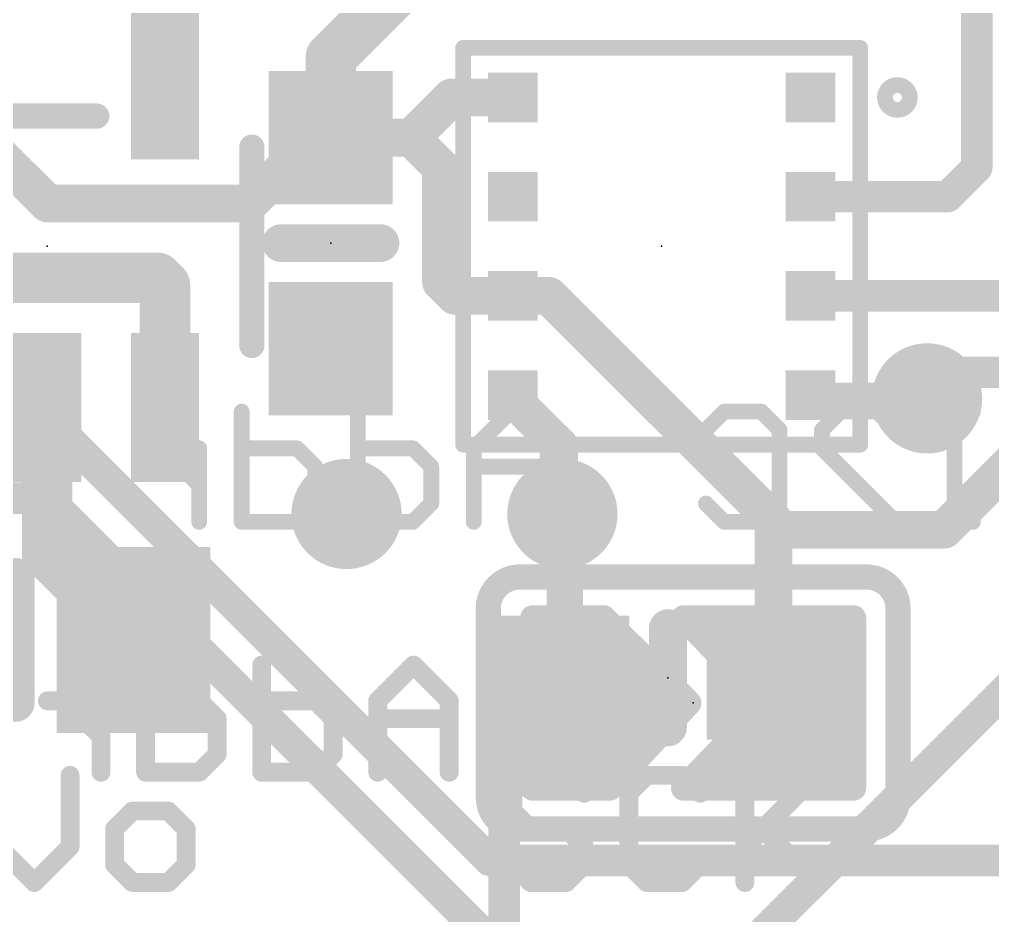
# Model space of a CAD drawing. Extents: x -3.4 to 34.1, y -8.2 to 24.4.
# Drawn here: x 7.52 to 15.37, y 3.49 to 10.72 of the extents above; entities that cross this region are included whole.
import ezdxf

# ---------------------------------------------------------------- set-up
doc = ezdxf.new("R2010")
doc.units = 0
for name, color, linetype in [('1', 12, 'CONTINUOUS'), ('16', 5, 'CONTINUOUS'), ('18', 110, 'CONTINUOUS'), ('21', 40, 'CONTINUOUS'), ('22', 6, 'CONTINUOUS'), ('23', 40, 'CONTINUOUS'), ('24', 6, 'CONTINUOUS')]:
    doc.layers.add(name, color=color, linetype=linetype)

# ---------------------------------------------------------------- blocks, each defined once
blk = doc.blocks.new('RECT')
blk.add_solid([(-0.5, -0.5), (0.5, -0.5), (-0.5, 0.5), (0.5, 0.5)])
blk = doc.blocks.new('RECT121920X243840R50')
at = {"const_width": 0.1905}
blk.add_lwpolyline([(0.2858, -0.5715), (0.2858, 0.5715, 0.4142), (0.1905, 0.6668), (-0.1905, 0.6668, 0.4142), (-0.2858, 0.5715), (-0.2858, -0.5715, 0.4142), (-0.1905, -0.6668), (0.1905, -0.6668, 0.4142)], format="xyb", close=True, dxfattribs=at)
blk.add_solid([(-0.2159, -0.5969), (0.2159, -0.5969), (-0.2159, 0.5969), (0.2159, 0.5969)])
blk = doc.blocks.new('ROUNDV')
at = {"const_width": 0.5}
blk.add_lwpolyline([(0, -0.25, 1), (0, 0.25, 1), (0, -0.25)], format="xyb", dxfattribs=at)

msp = doc.modelspace()

# ---------------------------------------------------------------- linework, layer by layer
at = {"layer": '1'}
for points, const_width in [([(15.24, 9.525), (15.24, 11.391)], 0.254), ([(10.033, 10.414), (10.58, 10.961)], 0.4064), ([(10.033, 9.7654), (10.033, 10.414)], 0.4064), ([(6.797, 10.1901), (7.7526, 9.2345)], 0.3048), ([(11.0062, 10.09), (10.6816, 9.7654)], 0.3048), ([(11.5, 10.09), (11.0062, 10.09)], 0.3048), ([(9.906, 9.7654), (9.3751, 9.2345)], 0.3048), ([(9.906, 9.7654), (10.033, 9.7654)], 0.3048), ([(10.6816, 9.7654), (10.033, 9.7654)], 0.3048), ([(10.6816, 9.7654), (10.922, 9.525)], 0.3048), ([(10.922, 9.525), (10.922, 8.6026)], 0.3048), ([(15.24, 9.525), (15.005, 9.29)], 0.254), ([(13.9, 9.29), (15.005, 9.29)], 0.254), ([(7.7526, 9.2345), (9.3751, 9.2345)], 0.3048), ([(8.636, 8.636), (6.985, 8.636)], 0.4064), ([(8.697, 8.575), (8.636, 8.636)], 0.4064), ([(8.697, 7.5899), (8.697, 8.575)], 0.4064), ([(10.922, 8.6026), (11.0346, 8.49)], 0.3048), ([(11.0346, 8.49), (11.5, 8.49)], 0.3048), ([(11.5, 8.49), (11.791, 8.49)], 0.3048), ([(11.791, 8.49), (13.6008, 6.6802)], 0.3048), ([(13.9, 8.49), (15.494, 8.49)], 0.254), ([(7.747, 7.5899), (7.747, 6.411)], 0.4064), ([(11.5, 7.69), (11.8999, 7.2901)], 0.254), ([(13.9, 7.69), (13.9267, 7.6633)], 0.254), ([(14.8393, 7.6633), (13.9267, 7.6633)], 0.254), ([(15.8477, 7.4756), (14.9761, 6.604)], 0.3048), ([(11.8999, 7.2901), (11.8999, 6.731)], 0.254), ([(11.8999, 6.731), (11.8999, 5.4093)], 0.254), ([(13.6008, 6.6802), (13.6008, 6.604)], 0.3048), ([(13.6008, 6.604), (13.6008, 5.4102)], 0.3048), ([(14.9761, 6.604), (13.6008, 6.604)], 0.3048), ([(7.747, 6.411), (8.443, 5.715)], 0.4064), ([(16.118, 5.958), (12.7, 2.54)], 0.254), ([(11.8999, 5.4093), (11.43, 4.9394)], 0.254), ([(11.9008, 5.4102), (11.8999, 5.4093)], 0.254), ([(11.43, 4.9394), (11.43, 1.778)], 0.254)]:
    msp.add_lwpolyline(points, dxfattribs=dict(at, const_width=const_width))
for points, const_width in [([(10.1346, 10.414, 1), (9.9314, 10.414)], 0.2032), ([(9.9612, 10.4858, 1), (10.1048, 10.3422)], 0.2032), ([(11.0062, 10.1662, 1), (11.0062, 10.0138)], 0.1524), ([(11.0601, 10.0361, 1), (10.9523, 10.1439)], 0.1524), ([(11.5, 10.0138, 1), (11.5, 10.1662)], 0.1524), ([(9.906, 9.8416, 1), (9.906, 9.6892)], 0.1524), ([(9.9599, 9.7115, 1), (9.8521, 9.8193)], 0.1524), ([(10.033, 9.8416, 1), (10.033, 9.6892)], 0.1524), ([(10.033, 9.6892, 1), (10.033, 9.8416)], 0.1524), ([(10.7355, 9.8193, 1), (10.6277, 9.7115)], 0.1524), ([(10.6277, 9.8193, 1), (10.7355, 9.7115)], 0.1524), ([(10.6816, 9.6892, 1), (10.6816, 9.8416)], 0.1524), ([(9.9314, 9.7654, 1), (10.1346, 9.7654)], 0.2032), ([(10.9982, 9.525, 1), (10.8458, 9.525)], 0.1524), ([(10.8681, 9.4711, 1), (10.9759, 9.5789)], 0.1524), ([(15.2849, 9.4801, 1), (15.1951, 9.5699)], 0.127), ([(15.1765, 9.525, 1), (15.3035, 9.525)], 0.127), ([(13.9, 9.3535, 1), (13.9, 9.2265)], 0.127), ([(15.005, 9.2265, 1), (15.005, 9.3535)], 0.127), ([(7.7526, 9.3107, 1), (7.7526, 9.1583)], 0.1524), ([(7.6987, 9.1806, 1), (7.8065, 9.2884)], 0.1524), ([(9.3212, 9.2884, 1), (9.429, 9.1806)], 0.1524), ([(9.3751, 9.1583, 1), (9.3751, 9.3107)], 0.1524), ([(14.9601, 9.3349, 1), (15.0499, 9.2451)], 0.127), ([(8.7078, 8.7078, 1), (8.5642, 8.5642)], 0.2032), ([(8.636, 8.5344, 1), (8.636, 8.7376)], 0.2032), ([(8.7986, 8.575, 1), (8.5954, 8.575)], 0.2032), ([(8.6252, 8.5032, 1), (8.7688, 8.6468)], 0.2032), ([(10.9759, 8.6565, 1), (10.8681, 8.5487)], 0.1524), ([(10.8458, 8.6026, 1), (10.9982, 8.6026)], 0.1524), ([(11.0346, 8.5662, 1), (11.0346, 8.4138)], 0.1524), ([(11.5, 8.5662, 1), (11.5, 8.4138)], 0.1524), ([(11.5, 8.4138, 1), (11.5, 8.5662)], 0.1524), ([(11.8449, 8.5439, 1), (11.7371, 8.4361)], 0.1524), ([(11.791, 8.4138, 1), (11.791, 8.5662)], 0.1524), ([(10.9807, 8.4361, 1), (11.0885, 8.5439)], 0.1524), ([(13.9, 8.5535, 1), (13.9, 8.4265)], 0.127), ([(7.8486, 7.5899, 1), (7.6454, 7.5899)], 0.2032), ([(11.5449, 7.7349, 1), (11.4551, 7.6451)], 0.127), ([(13.9449, 7.7349, 1), (13.8551, 7.6451)], 0.127), ([(13.9267, 7.7268, 1), (13.9267, 7.5998)], 0.127), ([(13.8818, 7.6184, 1), (13.9716, 7.7082)], 0.127), ([(14.8393, 7.5998, 1), (14.8393, 7.7268)], 0.127), ([(8.5954, 7.5899, 1), (8.7986, 7.5899)], 0.2032), ([(11.9634, 7.2901, 1), (11.8364, 7.2901)], 0.127), ([(11.855, 7.2452, 1), (11.9448, 7.335)], 0.127), ([(11.9634, 6.731, 1), (11.8364, 6.731)], 0.127), ([(13.677, 6.6802, 1), (13.5246, 6.6802)], 0.1524), ([(11.8364, 6.731, 1), (11.9634, 6.731)], 0.127), ([(13.677, 6.604, 1), (13.5246, 6.604)], 0.1524), ([(13.6008, 6.6802, 1), (13.6008, 6.5278)], 0.1524), ([(13.5469, 6.6263, 1), (13.6547, 6.7341)], 0.1524), ([(14.9761, 6.5278, 1), (14.9761, 6.6802)], 0.1524), ([(13.5246, 6.604, 1), (13.677, 6.604)], 0.1524), ([(14.9222, 6.6579, 1), (15.03, 6.5501)], 0.1524), ([(7.8188, 6.4828, 1), (7.6752, 6.3392)], 0.2032), ([(7.6454, 6.411, 1), (7.8486, 6.411)], 0.2032), ([(8.3712, 5.6432, 1), (8.5148, 5.7868)], 0.2032), ([(11.855, 5.4542, 1), (11.9448, 5.3644)], 0.127), ([(11.9448, 5.3644, 1), (11.855, 5.4542)], 0.127), ([(11.9457, 5.3653, 1), (11.8559, 5.4551)], 0.127), ([(11.8364, 5.4093, 1), (11.9634, 5.4093)], 0.127), ([(13.5246, 5.4102, 1), (13.677, 5.4102)], 0.1524), ([(11.4935, 4.9394, 1), (11.3665, 4.9394)], 0.127), ([(11.3851, 4.9843, 1), (11.4749, 4.8945)], 0.127)]:
    msp.add_lwpolyline(points, format="xyb", dxfattribs=dict(at, const_width=const_width))
at = {"layer": '16'}
for points, const_width in [([(14.8393, 7.6633), (15.05, 7.874)], 0.254), ([(15.05, 7.874), (17.907, 7.874)], 0.254), ([(7.7459, 7.5057), (4.0005, 7.5057)], 0.254), ([(7.7459, 7.5057), (11.3146, 3.937)], 0.254), ([(3.556, 6.858), (7.747, 6.858)], 0.254), ([(12.065, 2.54), (7.747, 6.858)], 0.254), ([(11.938, 6.6929), (11.8999, 6.731)], 0.254), ([(11.938, 5.207), (11.938, 6.6929)], 0.254), ([(12.2325, 5.8936), (11.661, 5.8936)], 0.2032), ([(11.661, 5.8936), (11.661, 4.5204)], 0.2032), ([(11.661, 5.8928), (12.2333, 5.8928)], 0.2032), ([(12.9191, 5.207), (12.2325, 5.8936)], 0.2032), ([(13.5382, 5.207), (12.877, 5.8936)], 0.2032), ([(12.877, 5.8936), (14.247, 5.8936)], 0.2032), ([(12.8778, 5.8928), (14.247, 5.8928)], 0.2032), ([(14.247, 5.8936), (14.247, 4.5204)], 0.2032), ([(11.661, 5.6896), (12.4365, 5.6896)], 0.2032), ([(13.0735, 5.6896), (14.247, 5.6896)], 0.2032), ([(11.661, 5.4864), (12.6397, 5.4864)], 0.2032), ([(13.2691, 5.4864), (14.247, 5.4864)], 0.2032), ([(11.661, 5.2832), (12.8429, 5.2832)], 0.2032), ([(13.4648, 5.2832), (14.247, 5.2832)], 0.2032), ([(12.2825, 4.5204), (12.9191, 5.207)], 0.2032), ([(12.877, 4.5204), (13.5382, 5.207)], 0.2032), ([(11.661, 5.08), (12.8013, 5.08)], 0.2032), ([(13.4159, 5.08), (14.247, 5.08)], 0.2032), ([(11.661, 4.8768), (12.6129, 4.8768)], 0.2032), ([(13.2202, 4.8768), (14.247, 4.8768)], 0.2032), ([(11.661, 4.6736), (12.4245, 4.6736)], 0.2032), ([(13.0245, 4.6736), (14.247, 4.6736)], 0.2032), ([(11.661, 4.5204), (12.2825, 4.5204)], 0.2032), ([(14.247, 4.5204), (12.877, 4.5204)], 0.2032), ([(11.3146, 3.937), (16.383, 3.937)], 0.254)]:
    msp.add_lwpolyline(points, dxfattribs=dict(at, const_width=const_width))
for points, const_width in [([(15.05, 7.9375, 1), (15.05, 7.8105)], 0.127), ([(15.0949, 7.8291, 1), (15.0051, 7.9189)], 0.127), ([(14.7944, 7.7082, 1), (14.8842, 7.6184)], 0.127), ([(7.7908, 7.5506, 1), (7.701, 7.4608)], 0.127), ([(7.7459, 7.4422, 1), (7.7459, 7.5692)], 0.127), ([(7.7919, 6.9029, 1), (7.7021, 6.8131)], 0.127), ([(7.747, 6.7945, 1), (7.747, 6.9215)], 0.127), ([(11.9448, 6.7759, 1), (11.855, 6.6861)], 0.127), ([(12.0015, 6.6929, 1), (11.8745, 6.6929)], 0.127), ([(11.8931, 6.648, 1), (11.9829, 6.7378)], 0.127), ([(11.661, 5.9444, 1), (11.661, 5.8428)], 0.1016), ([(11.7118, 5.8936, 1), (11.6102, 5.8936)], 0.1016), ([(11.661, 5.9436, 1), (11.661, 5.842)], 0.1016), ([(12.2684, 5.9295, 1), (12.1966, 5.8577)], 0.1016), ([(12.2325, 5.8428, 1), (12.2325, 5.9444)], 0.1016), ([(12.2333, 5.842, 1), (12.2333, 5.9436)], 0.1016), ([(12.9136, 5.9288, 1), (12.8404, 5.8584)], 0.1016), ([(12.877, 5.9444, 1), (12.877, 5.8428)], 0.1016), ([(12.8778, 5.9436, 1), (12.8778, 5.842)], 0.1016), ([(14.2978, 5.8936, 1), (14.1962, 5.8936)], 0.1016), ([(14.247, 5.8428, 1), (14.247, 5.9444)], 0.1016), ([(14.247, 5.842, 1), (14.247, 5.9436)], 0.1016), ([(11.661, 5.7404, 1), (11.661, 5.6388)], 0.1016), ([(12.4365, 5.6388, 1), (12.4365, 5.7404)], 0.1016), ([(13.0735, 5.7404, 1), (13.0735, 5.6388)], 0.1016), ([(14.247, 5.6388, 1), (14.247, 5.7404)], 0.1016), ([(11.661, 5.5372, 1), (11.661, 5.4356)], 0.1016), ([(12.6397, 5.4356, 1), (12.6397, 5.5372)], 0.1016), ([(13.2691, 5.5372, 1), (13.2691, 5.4356)], 0.1016), ([(14.247, 5.4356, 1), (14.247, 5.5372)], 0.1016), ([(11.661, 5.334, 1), (11.661, 5.2324)], 0.1016), ([(12.8429, 5.2324, 1), (12.8429, 5.334)], 0.1016), ([(13.4648, 5.334, 1), (13.4648, 5.2324)], 0.1016), ([(14.247, 5.2324, 1), (14.247, 5.334)], 0.1016), ([(11.8745, 5.207, 1), (12.0015, 5.207)], 0.127), ([(12.9564, 5.1725, 1), (12.8818, 5.2415)], 0.1016), ([(12.8832, 5.1711, 1), (12.955, 5.2429)], 0.1016), ([(13.5748, 5.1718, 1), (13.5016, 5.2422)], 0.1016), ([(13.5016, 5.1718, 1), (13.5748, 5.2422)], 0.1016), ([(11.661, 5.1308, 1), (11.661, 5.0292)], 0.1016), ([(12.8013, 5.0292, 1), (12.8013, 5.1308)], 0.1016), ([(13.4159, 5.1308, 1), (13.4159, 5.0292)], 0.1016), ([(14.247, 5.0292, 1), (14.247, 5.1308)], 0.1016), ([(11.661, 4.9276, 1), (11.661, 4.826)], 0.1016), ([(12.6129, 4.826, 1), (12.6129, 4.9276)], 0.1016), ([(13.2202, 4.9276, 1), (13.2202, 4.826)], 0.1016), ([(14.247, 4.826, 1), (14.247, 4.9276)], 0.1016), ([(11.661, 4.7244, 1), (11.661, 4.6228)], 0.1016), ([(12.4245, 4.6228, 1), (12.4245, 4.7244)], 0.1016), ([(13.0245, 4.7244, 1), (13.0245, 4.6228)], 0.1016), ([(14.247, 4.6228, 1), (14.247, 4.7244)], 0.1016), ([(11.661, 4.5712, 1), (11.661, 4.4696)], 0.1016), ([(11.6102, 4.5204, 1), (11.7118, 4.5204)], 0.1016), ([(12.2452, 4.5549, 1), (12.3198, 4.4859)], 0.1016), ([(12.2825, 4.4696, 1), (12.2825, 4.5712)], 0.1016), ([(12.877, 4.5712, 1), (12.877, 4.4696)], 0.1016), ([(12.8404, 4.5556, 1), (12.9136, 4.4852)], 0.1016), ([(14.1962, 4.5204, 1), (14.2978, 4.5204)], 0.1016), ([(14.247, 4.4696, 1), (14.247, 4.5712)], 0.1016), ([(11.3146, 4.0005, 1), (11.3146, 3.8735)], 0.127), ([(11.2697, 3.8921, 1), (11.3595, 3.9819)], 0.127)]:
    msp.add_lwpolyline(points, format="xyb", dxfattribs=dict(at, const_width=const_width))
at = {"layer": '21'}
for points, const_width in [([(15.245, 10.03), (15.245, 12.83)], 0.2032), ([(11.1, 10.49), (14.3, 10.49)], 0.127), ([(11.1, 7.29), (11.1, 10.49)], 0.127), ([(14.3, 10.49), (14.3, 7.29)], 0.127), ([(7.347, 9.94), (8.147, 9.94)], 0.2032), ([(9.397, 9.69), (9.397, 8.09)], 0.2032), ([(10.433, 8.9154), (9.633, 8.9154)], 0.3048), ([(14.3, 7.29), (11.1, 7.29)], 0.127), ([(7.493, 6.223), (7.493, 5.207)], 0.3048), ([(12.7508, 5.8102), (12.7508, 5.0102)], 0.3048), ([(7.9317, 4.0473), (7.9317, 4.6235)], 0.1524), ([(11.644, 4.6235), (11.4999, 4.4795)], 0.1524), ([(11.9321, 4.6235), (11.644, 4.6235)], 0.1524), ([(12.0761, 4.4795), (11.9321, 4.6235)], 0.1524), ([(12.5795, 4.6235), (12.4354, 4.4795)], 0.1524), ([(12.8676, 4.6235), (12.5795, 4.6235)], 0.1524), ([(13.0117, 4.4795), (12.8676, 4.6235)], 0.1524), ([(13.371, 4.6235), (13.371, 3.7592)], 0.1524), ([(13.371, 4.0473), (13.9472, 4.6235)], 0.1524), ([(11.4999, 4.4795), (11.4999, 4.3354)], 0.1524), ([(12.4354, 4.4795), (12.4354, 3.9033)], 0.1524), ([(8.435, 4.3354), (8.291, 4.1914)], 0.1524), ([(8.7231, 4.3354), (8.435, 4.3354)], 0.1524), ([(8.8672, 4.1914), (8.7231, 4.3354)], 0.1524), ([(11.4999, 4.3354), (11.644, 4.1914)], 0.1524), ([(8.291, 4.1914), (8.291, 3.9033)], 0.1524), ([(8.8672, 3.9033), (8.8672, 4.1914)], 0.1524), ([(11.644, 4.1914), (11.9321, 4.1914)], 0.1524), ([(11.9321, 4.1914), (12.0761, 4.0473)], 0.1524), ([(13.515, 4.1914), (13.9472, 3.7592)], 0.1524), ([(7.3554, 4.0473), (7.6436, 3.7592)], 0.1524), ([(7.6436, 3.7592), (7.9317, 4.0473)], 0.1524), ([(12.0761, 4.0473), (12.0761, 3.9033)], 0.1524), ([(8.291, 3.9033), (8.435, 3.7592)], 0.1524), ([(8.7231, 3.7592), (8.8672, 3.9033)], 0.1524), ([(11.644, 3.7592), (11.4999, 3.9033)], 0.1524), ([(12.0761, 3.9033), (11.9321, 3.7592)], 0.1524), ([(12.4354, 3.9033), (12.5795, 3.7592)], 0.1524), ([(12.8676, 3.7592), (13.0117, 3.9033)], 0.1524), ([(8.435, 3.7592), (8.7231, 3.7592)], 0.1524), ([(11.9321, 3.7592), (11.644, 3.7592)], 0.1524), ([(12.5795, 3.7592), (12.8676, 3.7592)], 0.1524)]:
    msp.add_lwpolyline(points, dxfattribs=dict(at, const_width=const_width))
for points, const_width in [([(11.1, 10.5218, 1), (11.1, 10.4582)], 0.0635), ([(11.1318, 10.49, 1), (11.0682, 10.49)], 0.0635), ([(14.3318, 10.49, 1), (14.2683, 10.49)], 0.0635), ([(14.3, 10.4582, 1), (14.3, 10.5218)], 0.0635), ([(14.6, 9.99, 1), (14.6, 10.19, 1), (14.6, 9.99)], 0.127), ([(8.147, 9.8892, 1), (8.147, 9.9908)], 0.1016), ([(15.1942, 10.03, 1), (15.2958, 10.03)], 0.1016), ([(9.4478, 9.69, 1), (9.3462, 9.69)], 0.1016), ([(9.633, 8.9916, 1), (9.633, 8.8392)], 0.1524), ([(10.433, 8.8392, 1), (10.433, 8.9916)], 0.1524), ([(9.3462, 8.09, 1), (9.4478, 8.09)], 0.1016), ([(11.0682, 7.29, 1), (11.1318, 7.29)], 0.0635), ([(11.1, 7.3217, 1), (11.1, 7.2583)], 0.0635), ([(14.2683, 7.29, 1), (14.3318, 7.29)], 0.0635), ([(14.3, 7.2583, 1), (14.3, 7.3217)], 0.0635), ([(7.5692, 6.223, 1), (7.4168, 6.223)], 0.1524), ([(12.827, 5.8102, 1), (12.6746, 5.8102)], 0.1524), ([(7.4168, 5.207, 1), (7.5692, 5.207)], 0.1524), ([(12.6746, 5.0102, 1), (12.827, 5.0102)], 0.1524), ([(7.9698, 4.6235, 1), (7.8936, 4.6235)], 0.0762), ([(11.644, 4.6616, 1), (11.644, 4.5854)], 0.0762), ([(11.6709, 4.5966, 1), (11.617, 4.6505)], 0.0762), ([(11.959, 4.6505, 1), (11.9051, 4.5966)], 0.0762), ([(11.9321, 4.5854, 1), (11.9321, 4.6616)], 0.0762), ([(12.5795, 4.6616, 1), (12.5795, 4.5854)], 0.0762), ([(12.6064, 4.5966, 1), (12.5526, 4.6505)], 0.0762), ([(12.8946, 4.6505, 1), (12.8407, 4.5966)], 0.0762), ([(12.8676, 4.5854, 1), (12.8676, 4.6616)], 0.0762), ([(13.4091, 4.6235, 1), (13.3329, 4.6235)], 0.0762), ([(13.9741, 4.5966, 1), (13.9202, 4.6505)], 0.0762), ([(11.538, 4.4795, 1), (11.4618, 4.4795)], 0.0762), ([(12.4735, 4.4795, 1), (12.3973, 4.4795)], 0.0762), ([(11.473, 4.5064, 1), (11.5269, 4.4525)], 0.0762), ([(12.0492, 4.4525, 1), (12.1031, 4.5064)], 0.0762), ([(12.4085, 4.5064, 1), (12.4624, 4.4525)], 0.0762), ([(12.9847, 4.4525, 1), (13.0386, 4.5064)], 0.0762), ([(8.435, 4.3735, 1), (8.435, 4.2973)], 0.0762), ([(8.462, 4.3085, 1), (8.4081, 4.3624)], 0.0762), ([(8.7501, 4.3624, 1), (8.6962, 4.3085)], 0.0762), ([(8.7231, 4.2973, 1), (8.7231, 4.3735)], 0.0762), ([(11.5269, 4.3624, 1), (11.473, 4.3085)], 0.0762), ([(11.4618, 4.3354, 1), (11.538, 4.3354)], 0.0762), ([(8.264, 4.2183, 1), (8.3179, 4.1644)], 0.0762), ([(8.3291, 4.1914, 1), (8.2529, 4.1914)], 0.0762), ([(8.9053, 4.1914, 1), (8.8291, 4.1914)], 0.0762), ([(8.8402, 4.1644, 1), (8.8941, 4.2183)], 0.0762), ([(11.644, 4.2295, 1), (11.644, 4.1533)], 0.0762), ([(11.617, 4.1644, 1), (11.6709, 4.2183)], 0.0762), ([(11.959, 4.2183, 1), (11.9051, 4.1644)], 0.0762), ([(11.9321, 4.1533, 1), (11.9321, 4.2295)], 0.0762), ([(13.542, 4.2183, 1), (13.4881, 4.1644)], 0.0762), ([(7.8936, 4.0473, 1), (7.9698, 4.0473)], 0.0762), ([(7.9586, 4.0204, 1), (7.9047, 4.0743)], 0.0762), ([(12.1142, 4.0473, 1), (12.038, 4.0473)], 0.0762), ([(12.0492, 4.0204, 1), (12.1031, 4.0743)], 0.0762), ([(13.344, 4.0743, 1), (13.3979, 4.0204)], 0.0762), ([(8.3179, 3.9302, 1), (8.264, 3.8763)], 0.0762), ([(8.2529, 3.9033, 1), (8.3291, 3.9033)], 0.0762), ([(8.8291, 3.9033, 1), (8.9053, 3.9033)], 0.0762), ([(8.8941, 3.8763, 1), (8.8402, 3.9302)], 0.0762), ([(11.5269, 3.9302, 1), (11.473, 3.8763)], 0.0762), ([(12.038, 3.9033, 1), (12.1142, 3.9033)], 0.0762), ([(12.1031, 3.8763, 1), (12.0492, 3.9302)], 0.0762), ([(12.4624, 3.9302, 1), (12.4085, 3.8763)], 0.0762), ([(12.3973, 3.9033, 1), (12.4735, 3.9033)], 0.0762), ([(13.0386, 3.8763, 1), (12.9847, 3.9302)], 0.0762), ([(7.6166, 3.7861, 1), (7.6705, 3.7323)], 0.0762), ([(7.6166, 3.7323, 1), (7.6705, 3.7861)], 0.0762), ([(8.435, 3.7973, 1), (8.435, 3.7211)], 0.0762), ([(8.4081, 3.7323, 1), (8.462, 3.7861)], 0.0762), ([(8.6962, 3.7861, 1), (8.7501, 3.7323)], 0.0762), ([(8.7231, 3.7211, 1), (8.7231, 3.7973)], 0.0762), ([(11.644, 3.7973, 1), (11.644, 3.7211)], 0.0762), ([(11.617, 3.7323, 1), (11.6709, 3.7861)], 0.0762), ([(11.9051, 3.7861, 1), (11.959, 3.7323)], 0.0762), ([(11.9321, 3.7211, 1), (11.9321, 3.7973)], 0.0762), ([(12.5795, 3.7973, 1), (12.5795, 3.7211)], 0.0762), ([(12.5526, 3.7323, 1), (12.6064, 3.7861)], 0.0762), ([(12.8407, 3.7861, 1), (12.8946, 3.7323)], 0.0762), ([(12.8676, 3.7211, 1), (12.8676, 3.7973)], 0.0762), ([(13.3329, 3.7592, 1), (13.4091, 3.7592)], 0.0762), ([(13.9202, 3.7323, 1), (13.9741, 3.7861)], 0.0762)]:
    msp.add_lwpolyline(points, format="xyb", dxfattribs=dict(at, const_width=const_width))
at = {"layer": '22'}
for points, const_width in [([(9.3147, 7.5573), (9.3147, 6.6675)], 0.127), ([(10.2503, 7.5573), (10.2503, 6.6675)], 0.127), ([(11.4824, 7.5573), (11.1858, 7.2607)], 0.127), ([(11.779, 7.2607), (11.4824, 7.5573)], 0.127), ([(13.0568, 7.409), (13.2051, 7.5573)], 0.127), ([(13.2051, 7.5573), (13.5017, 7.5573)], 0.127), ([(13.5017, 7.5573), (13.65, 7.409)], 0.127), ([(13.9923, 7.409), (14.1406, 7.5573)], 0.127), ([(14.1406, 7.5573), (14.4372, 7.5573)], 0.127), ([(14.4372, 7.5573), (14.5855, 7.409)], 0.127), ([(15.2092, 7.5573), (14.9126, 7.5573)], 0.127), ([(15.0609, 6.6675), (15.0609, 7.5573)], 0.127), ([(13.65, 7.409), (13.65, 6.8158)], 0.127), ([(13.9923, 7.2607), (13.9923, 7.409)], 0.127), ([(8.6758, 7.2607), (8.5275, 7.2607)], 0.127), ([(8.9724, 6.9641), (8.6758, 7.2607)], 0.127), ([(8.9724, 6.6675), (8.9724, 7.2607)], 0.127), ([(9.7596, 7.2607), (9.3147, 7.2607)], 0.127), ([(9.9079, 7.1124), (9.7596, 7.2607)], 0.127), ([(10.6951, 7.2607), (10.2503, 7.2607)], 0.127), ([(10.8434, 7.1124), (10.6951, 7.2607)], 0.127), ([(11.1858, 7.2607), (11.1858, 6.6675)], 0.127), ([(11.779, 6.6675), (11.779, 7.2607)], 0.127), ([(14.5855, 6.6675), (13.9923, 7.2607)], 0.127), ([(9.9079, 6.8158), (9.9079, 7.1124)], 0.127), ([(10.8434, 6.8158), (10.8434, 7.1124)], 0.127), ([(11.779, 7.1124), (11.1858, 7.1124)], 0.127), ([(9.7596, 6.6675), (9.9079, 6.8158)], 0.127), ([(10.6951, 6.6675), (10.8434, 6.8158)], 0.127), ([(13.2051, 6.6675), (13.0568, 6.8158)], 0.127), ([(13.65, 6.8158), (13.5017, 6.6675)], 0.127), ([(9.3147, 6.6675), (9.7596, 6.6675)], 0.127), ([(10.2503, 6.6675), (10.6951, 6.6675)], 0.127), ([(13.5017, 6.6675), (13.2051, 6.6675)], 0.127), ([(13.9923, 6.6675), (14.5855, 6.6675)], 0.127), ([(15.2092, 6.6675), (14.9126, 6.6675)], 0.127), ([(14.351, 6.223), (11.557, 6.223)], 0.2032), ([(11.303, 5.969), (11.303, 4.445)], 0.2032), ([(14.605, 5.969), (14.605, 4.445)], 0.2032), ([(8.5406, 5.5125), (8.5406, 4.6482)], 0.1524), ([(9.4761, 5.5125), (9.4761, 4.6482)], 0.1524), ([(10.6998, 5.5125), (10.4117, 5.2244)], 0.1524), ([(10.9879, 5.2244), (10.6998, 5.5125)], 0.1524), ([(7.8932, 5.2244), (7.7492, 5.2244)], 0.1524), ([(8.1813, 4.9363), (7.8932, 5.2244)], 0.1524), ([(8.1813, 4.6482), (8.1813, 5.2244)], 0.1524), ([(8.9728, 5.2244), (8.5406, 5.2244)], 0.1524), ([(9.1168, 5.0804), (8.9728, 5.2244)], 0.1524), ([(9.9083, 5.2244), (9.4761, 5.2244)], 0.1524), ([(10.0524, 5.0804), (9.9083, 5.2244)], 0.1524), ([(10.4117, 5.2244), (10.4117, 4.6482)], 0.1524), ([(10.9879, 4.6482), (10.9879, 5.2244)], 0.1524), ([(9.1168, 4.7923), (9.1168, 5.0804)], 0.1524), ([(10.0524, 4.7923), (10.0524, 5.0804)], 0.1524), ([(10.9879, 5.0804), (10.4117, 5.0804)], 0.1524), ([(8.9728, 4.6482), (9.1168, 4.7923)], 0.1524), ([(9.9083, 4.6482), (10.0524, 4.7923)], 0.1524), ([(8.5406, 4.6482), (8.9728, 4.6482)], 0.1524), ([(9.4761, 4.6482), (9.9083, 4.6482)], 0.1524), ([(11.557, 4.191), (14.351, 4.191)], 0.2032)]:
    msp.add_lwpolyline(points, dxfattribs=dict(at, const_width=const_width))
for points, const_width in [([(9.3465, 7.5573, 1), (9.283, 7.5573)], 0.0635), ([(10.282, 7.5573, 1), (10.2185, 7.5573)], 0.0635), ([(11.5048, 7.5797, 1), (11.4599, 7.5348)], 0.0635), ([(11.5048, 7.5348, 1), (11.4599, 7.5797)], 0.0635), ([(13.2051, 7.589, 1), (13.2051, 7.5255)], 0.0635), ([(13.2276, 7.5348, 1), (13.1827, 7.5797)], 0.0635), ([(13.5242, 7.5797, 1), (13.4792, 7.5348)], 0.0635), ([(13.5017, 7.5255, 1), (13.5017, 7.589)], 0.0635), ([(14.1406, 7.589, 1), (14.1406, 7.5255)], 0.0635), ([(14.1631, 7.5348, 1), (14.1182, 7.5797)], 0.0635), ([(14.4597, 7.5797, 1), (14.4148, 7.5348)], 0.0635), ([(14.4372, 7.5255, 1), (14.4372, 7.589)], 0.0635), ([(14.9126, 7.589, 1), (14.9126, 7.5255)], 0.0635), ([(15.0926, 7.5573, 1), (15.0291, 7.5573)], 0.0635), ([(15.2092, 7.5255, 1), (15.2092, 7.589)], 0.0635), ([(13.0344, 7.4314, 1), (13.0793, 7.3865)], 0.0635), ([(13.6817, 7.409, 1), (13.6182, 7.409)], 0.0635), ([(13.6275, 7.3865, 1), (13.6724, 7.4314)], 0.0635), ([(14.0241, 7.409, 1), (13.9606, 7.409)], 0.0635), ([(13.9699, 7.4314, 1), (14.0148, 7.3865)], 0.0635), ([(14.5631, 7.3865, 1), (14.608, 7.4314)], 0.0635), ([(8.5275, 7.2924, 1), (8.5275, 7.2289)], 0.0635), ([(8.6983, 7.2831, 1), (8.6534, 7.2382)], 0.0635), ([(8.6758, 7.2289, 1), (8.6758, 7.2924)], 0.0635), ([(9.0041, 7.2607, 1), (8.9406, 7.2607)], 0.0635), ([(9.3147, 7.2924, 1), (9.3147, 7.2289)], 0.0635), ([(9.7821, 7.2831, 1), (9.7372, 7.2382)], 0.0635), ([(9.7596, 7.2289, 1), (9.7596, 7.2924)], 0.0635), ([(10.2503, 7.2924, 1), (10.2503, 7.2289)], 0.0635), ([(10.7176, 7.2831, 1), (10.6727, 7.2382)], 0.0635), ([(10.6951, 7.2289, 1), (10.6951, 7.2924)], 0.0635), ([(11.2175, 7.2607, 1), (11.154, 7.2607)], 0.0635), ([(11.1633, 7.2831, 1), (11.2082, 7.2382)], 0.0635), ([(11.8107, 7.2607, 1), (11.7472, 7.2607)], 0.0635), ([(11.7565, 7.2382, 1), (11.8014, 7.2831)], 0.0635), ([(14.0148, 7.2831, 1), (13.9699, 7.2382)], 0.0635), ([(13.9606, 7.2607, 1), (14.0241, 7.2607)], 0.0635), ([(9.9397, 7.1124, 1), (9.8762, 7.1124)], 0.0635), ([(9.8855, 7.0899, 1), (9.9304, 7.1348)], 0.0635), ([(10.8752, 7.1124, 1), (10.8117, 7.1124)], 0.0635), ([(10.821, 7.0899, 1), (10.8659, 7.1348)], 0.0635), ([(11.1858, 7.1441, 1), (11.1858, 7.0806)], 0.0635), ([(11.779, 7.0806, 1), (11.779, 7.1441)], 0.0635), ([(8.9499, 6.9416, 1), (8.9948, 6.9865)], 0.0635), ([(9.8762, 6.8158, 1), (9.9397, 6.8158)], 0.0635), ([(9.9304, 6.7933, 1), (9.8855, 6.8382)], 0.0635), ([(10.8117, 6.8158, 1), (10.8752, 6.8158)], 0.0635), ([(10.8659, 6.7933, 1), (10.821, 6.8382)], 0.0635), ([(13.0793, 6.8382, 1), (13.0344, 6.7933)], 0.0635), ([(13.6182, 6.8158, 1), (13.6817, 6.8158)], 0.0635), ([(13.6724, 6.7933, 1), (13.6275, 6.8382)], 0.0635), ([(8.9406, 6.6675, 1), (9.0041, 6.6675)], 0.0635), ([(9.3147, 6.6993, 1), (9.3147, 6.6358)], 0.0635), ([(9.283, 6.6675, 1), (9.3465, 6.6675)], 0.0635), ([(9.7372, 6.69, 1), (9.7821, 6.645)], 0.0635), ([(9.7596, 6.6358, 1), (9.7596, 6.6993)], 0.0635), ([(10.2503, 6.6993, 1), (10.2503, 6.6358)], 0.0635), ([(10.2185, 6.6675, 1), (10.282, 6.6675)], 0.0635), ([(10.6727, 6.69, 1), (10.7176, 6.645)], 0.0635), ([(10.6951, 6.6358, 1), (10.6951, 6.6993)], 0.0635), ([(11.154, 6.6675, 1), (11.2175, 6.6675)], 0.0635), ([(11.7472, 6.6675, 1), (11.8107, 6.6675)], 0.0635), ([(13.2051, 6.6993, 1), (13.2051, 6.6358)], 0.0635), ([(13.1827, 6.645, 1), (13.2276, 6.69)], 0.0635), ([(13.4792, 6.69, 1), (13.5242, 6.645)], 0.0635), ([(13.5017, 6.6358, 1), (13.5017, 6.6993)], 0.0635), ([(13.9923, 6.6993, 1), (13.9923, 6.6358)], 0.0635), ([(14.5631, 6.645, 1), (14.608, 6.69)], 0.0635), ([(14.5855, 6.6358, 1), (14.5855, 6.6993)], 0.0635), ([(14.9126, 6.6993, 1), (14.9126, 6.6358)], 0.0635), ([(15.0291, 6.6675, 1), (15.0926, 6.6675)], 0.0635), ([(15.2092, 6.6358, 1), (15.2092, 6.6993)], 0.0635), ([(11.557, 6.223, 0.4142), (11.303, 5.969)], 0.2032), ([(11.557, 6.2738, 1), (11.557, 6.1722)], 0.1016), ([(11.557, 6.1722, 1), (11.557, 6.2738)], 0.1016), ([(14.605, 5.969, 0.4142), (14.351, 6.223)], 0.2032), ([(14.351, 6.2738, 1), (14.351, 6.1722)], 0.1016), ([(14.351, 6.1722, 1), (14.351, 6.2738)], 0.1016), ([(11.3538, 5.969, 1), (11.2522, 5.969)], 0.1016), ([(14.6558, 5.969, 1), (14.5542, 5.969)], 0.1016), ([(11.2522, 5.969, 1), (11.3538, 5.969)], 0.1016), ([(14.5542, 5.969, 1), (14.6558, 5.969)], 0.1016), ([(8.5787, 5.5125, 1), (8.5025, 5.5125)], 0.0762), ([(9.5142, 5.5125, 1), (9.438, 5.5125)], 0.0762), ([(10.7267, 5.5395, 1), (10.6728, 5.4856)], 0.0762), ([(10.7267, 5.4856, 1), (10.6728, 5.5395)], 0.0762), ([(7.7492, 5.2625, 1), (7.7492, 5.1863)], 0.0762), ([(7.9202, 5.2514, 1), (7.8663, 5.1975)], 0.0762), ([(7.8932, 5.1863, 1), (7.8932, 5.2625)], 0.0762), ([(8.2194, 5.2244, 1), (8.1432, 5.2244)], 0.0762), ([(8.5406, 5.2625, 1), (8.5406, 5.1863)], 0.0762), ([(8.9997, 5.2514, 1), (8.9458, 5.1975)], 0.0762), ([(8.9728, 5.1863, 1), (8.9728, 5.2625)], 0.0762), ([(9.4761, 5.2625, 1), (9.4761, 5.1863)], 0.0762), ([(9.9352, 5.2514, 1), (9.8814, 5.1975)], 0.0762), ([(9.9083, 5.1863, 1), (9.9083, 5.2625)], 0.0762), ([(10.3847, 5.2514, 1), (10.4386, 5.1975)], 0.0762), ([(10.4498, 5.2244, 1), (10.3736, 5.2244)], 0.0762), ([(11.026, 5.2244, 1), (10.9498, 5.2244)], 0.0762), ([(10.9609, 5.1975, 1), (11.0148, 5.2514)], 0.0762), ([(9.1549, 5.0804, 1), (9.0787, 5.0804)], 0.0762), ([(9.0899, 5.0534, 1), (9.1438, 5.1073)], 0.0762), ([(10.0905, 5.0804, 1), (10.0143, 5.0804)], 0.0762), ([(10.0254, 5.0534, 1), (10.0793, 5.1073)], 0.0762), ([(10.4117, 5.1185, 1), (10.4117, 5.0423)], 0.0762), ([(10.9879, 5.0423, 1), (10.9879, 5.1185)], 0.0762), ([(8.1544, 4.9094, 1), (8.2083, 4.9633)], 0.0762), ([(9.1438, 4.7653, 1), (9.0899, 4.8192)], 0.0762), ([(10.0793, 4.7653, 1), (10.0254, 4.8192)], 0.0762), ([(9.0787, 4.7923, 1), (9.1549, 4.7923)], 0.0762), ([(10.0143, 4.7923, 1), (10.0905, 4.7923)], 0.0762), ([(8.5406, 4.6863, 1), (8.5406, 4.6101)], 0.0762), ([(8.9458, 4.6751, 1), (8.9997, 4.6213)], 0.0762), ([(8.9728, 4.6101, 1), (8.9728, 4.6863)], 0.0762), ([(9.4761, 4.6863, 1), (9.4761, 4.6101)], 0.0762), ([(9.8814, 4.6751, 1), (9.9352, 4.6213)], 0.0762), ([(9.9083, 4.6101, 1), (9.9083, 4.6863)], 0.0762), ([(8.1432, 4.6482, 1), (8.2194, 4.6482)], 0.0762), ([(8.5025, 4.6482, 1), (8.5787, 4.6482)], 0.0762), ([(9.438, 4.6482, 1), (9.5142, 4.6482)], 0.0762), ([(10.3736, 4.6482, 1), (10.4498, 4.6482)], 0.0762), ([(10.9498, 4.6482, 1), (11.026, 4.6482)], 0.0762), ([(11.303, 4.445, 0.4142), (11.557, 4.191)], 0.2032), ([(11.3538, 4.445, 1), (11.2522, 4.445)], 0.1016), ([(11.2522, 4.445, 1), (11.3538, 4.445)], 0.1016), ([(14.351, 4.191, 0.4142), (14.605, 4.445)], 0.2032), ([(14.6558, 4.445, 1), (14.5542, 4.445)], 0.1016), ([(14.5542, 4.445, 1), (14.6558, 4.445)], 0.1016), ([(11.557, 4.2418, 1), (11.557, 4.1402)], 0.1016), ([(11.557, 4.1402, 1), (11.557, 4.2418)], 0.1016), ([(14.351, 4.2418, 1), (14.351, 4.1402)], 0.1016), ([(14.351, 4.1402, 1), (14.351, 4.2418)], 0.1016)]:
    msp.add_lwpolyline(points, format="xyb", dxfattribs=dict(at, const_width=const_width))
at = {"layer": '23'}
for p in [(7.747, 8.89), (10.033, 8.9154), (12.7, 8.89), (12.7508, 5.4102)]:
    msp.add_point(p, dxfattribs=at)
at = {"layer": '24'}
msp.add_point((12.954, 5.207), dxfattribs=at)

# ---------------------------------------------------------------- block references
at = {"layer": '1'}
for p, xscale, yscale in [((8.697, 10.1901), 0.55, 1.2), ((11.5, 10.09), 0.4, 0.4), ((13.9, 10.09), 0.4, 0.4), ((11.5, 9.29), 0.4, 0.4), ((13.9, 9.29), 0.4, 0.4), ((11.5, 8.49), 0.4, 0.4), ((13.9, 8.49), 0.4, 0.4), ((7.747, 7.5899), 0.55, 1.2), ((8.697, 7.5899), 0.55, 1.2), ((11.5, 7.69), 0.4, 0.4), ((13.9, 7.69), 0.4, 0.4), ((8.443, 5.715), 1.24, 1.5)]:
    msp.add_blockref('RECT', p, dxfattribs=dict(at, xscale=xscale, yscale=yscale))
at = {"layer": '1', "xscale": 1.075, "rotation": 270}
for p in [(10.033, 9.7654), (10.033, 8.0654)]:
    msp.add_blockref('RECT', p, dxfattribs=at)
at = {"layer": '1', "xscale": 1.075}
for p in [(11.9008, 5.4102), (13.6008, 5.4102)]:
    msp.add_blockref('RECT', p, dxfattribs=at)
at = {"layer": '16'}
for p in [(11.938, 5.207), (13.97, 5.207)]:
    msp.add_blockref('RECT121920X243840R50', p, dxfattribs=at)
at = {"layer": '18', "xscale": 0.889, "yscale": 0.889}
for p in [(14.8393, 7.6633), (14.8393, 7.6633), (10.16, 6.731), (10.16, 6.731), (11.8999, 6.731), (11.8999, 6.731)]:
    msp.add_blockref('ROUNDV', p, dxfattribs=at)

doc.saveas('drawing.dxf')
